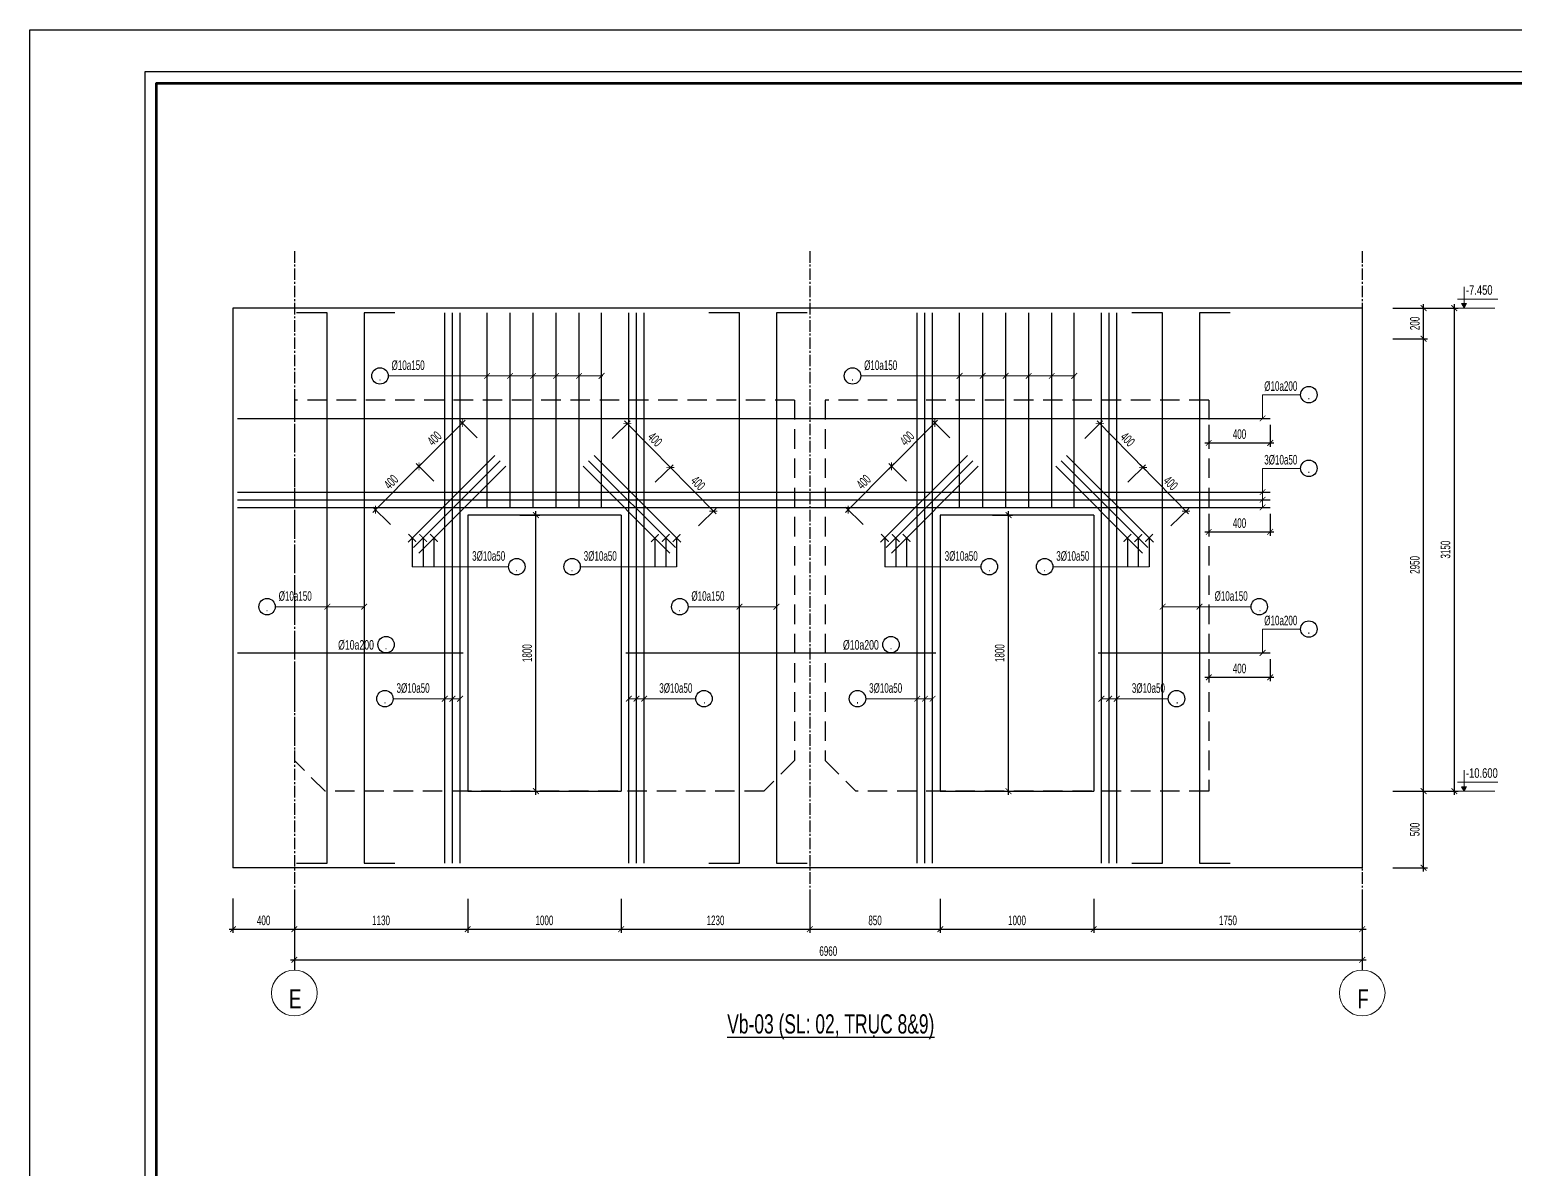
# Model space of a CAD drawing. Header units: millimetres. Extents: x 49116 to 95141, y 45601 to 60451.
# Drawn here: x 74116 to 83792, y 53026 to 60451 of the extents above; entities that cross this region are included whole.
import ezdxf
from ezdxf.enums import TextEntityAlignment as Align

# ---------------------------------------------------------------- set-up
doc = ezdxf.new("R2010")
doc.units = ezdxf.units.MM
doc.header["$MEASUREMENT"] = 0
doc.linetypes.add('CENTER2', pattern=[1.125, 0.75, -0.125, 0.125, -0.125])
doc.linetypes.add('HIDDEN', pattern=[9.525, 6.35, -3.175])
doc.layers.get('DEFPOINTS').update_dxf_attribs({"color": 252})
for name, color, linetype in [('CDC-KHUNGTEN', 7, 'Continuous'), ('CDC.01.AXIS', 160, 'CENTER2'), ('CDC.02.DIM', 1, 'Continuous'), ('CDC.03.BORDER', 3, 'Continuous'), ('CDC.04.HIDDEN', 8, 'HIDDEN'), ('CDC.05.STEEL', 4, 'Continuous'), ('CDC.06.TEXT', 2, 'Continuous'), ('CDC.14.STEELNUM', 3, 'Continuous'), ('CDC.16.BIGTEXT', 6, 'Continuous')]:
    doc.layers.add(name, color=color, linetype=linetype)
doc.layers.add('KCS_CHI', color=1, linetype='Continuous', lineweight=15)
doc.styles.add('arial', font='arial.ttf', dxfattribs={"width": 0.6})
doc.styles.add('arial1', font='arial.ttf', dxfattribs={"width": 0.7})
doc.dimstyles.new('DIM25', dxfattribs={"dimscale": 25, "dimtxt": 2.5, "dimasz": 1.5, "dimexe": 1, "dimexo": 0, "dimgap": 1, "dimtad": 1, "dimdec": 0, "dimzin": 0, "dimdsep": 46, "dimtxsty": 'arial', "dimblk1": 'ARCHTICK', "dimblk2": 'ARCHTICK', "dimsah": 1, "dimcen": 0.09, "dimdle": 1, "dimclrd": 256, "dimclre": 1, "dimclrt": 2, "dimadec": 0, "dimazin": 0, "dimtfac": 1, "dimtdec": 0, "dimtix": 1, "dimtmove": 2, "dimatfit": 0, "dimldrblk": 'DOT', "dimfxl": 50, "dimtolj": 1, "dimtzin": 0, "dimarcsym": 0})

# ---------------------------------------------------------------- blocks, each defined once
blk = doc.blocks.new('_ArchTick')
at = {"color": 0, "linetype": 'ByBlock', "const_width": 0.15}
blk.add_lwpolyline([(-0.5, -0.5), (0.5, 0.5)], dxfattribs=at)
blk = doc.blocks.new('*D150')
at = {"layer": 'CDC.02.DIM', "lineweight": -2, "transparency": 16777216}
blk.add_line((83400.6, 58660.9), (83400.6, 55460.9), dxfattribs=at)
at = {"layer": 'CDC.02.DIM', "color": 1, "lineweight": -2, "transparency": 16777216}
for p, q in [((83000.6, 58635.9), (83425.6, 58635.9)), ((83000.6, 55485.9), (83425.6, 55485.9))]:
    blk.add_line(p, q, dxfattribs=at)
at = {"layer": 'DEFPOINTS', "color": 0, "transparency": 16777216}
for p in [(83000.6, 58635.9), (83000.6, 55485.9), (83400.6, 55485.9)]:
    blk.add_point(p, dxfattribs=at)
at = {"layer": 'CDC.02.DIM', "lineweight": -2, "transparency": 16777216, "xscale": 37.5, "yscale": 37.5, "zscale": 37.5}
for p, rotation in [((83400.6, 58635.9), 90), ((83400.6, 55485.9), 270)]:
    blk.add_blockref('_ArchTick', p, dxfattribs=dict(at, rotation=rotation))
at = {"layer": 'CDC.02.DIM', "color": 2, "transparency": 16777216, "insert": (83343.7, 57060.9), "char_height": 62.5, "attachment_point": 5, "rotation": 90, "style": 'arial'}
blk.add_mtext('\\A1;3150', dxfattribs=at)
blk = doc.blocks.new('_DOT')
at = {"color": 0, "linetype": 'ByBlock'}
blk.add_line((-0.5, 0), (-1, 0), dxfattribs=at)
at = {"color": 0, "linetype": 'ByBlock', "const_width": 0.5}
blk.add_lwpolyline([(-0.25, 0, 1), (0.25, 0, 1)], format="xyb", close=True, dxfattribs=at)
blk = doc.blocks.new('*D151')
at = {"layer": 'CDC.02.DIM', "color": 1, "lineweight": -2, "transparency": 16777216}
for p, q in [((75840.6, 54785.9), (75840.6, 54360.9)), ((82800.6, 54785.9), (82800.6, 54360.9))]:
    blk.add_line(p, q, dxfattribs=at)
at = {"layer": 'CDC.02.DIM', "lineweight": -2, "transparency": 16777216}
blk.add_line((75815.6, 54385.9), (82825.6, 54385.9), dxfattribs=at)
at = {"layer": 'DEFPOINTS', "color": 0, "transparency": 16777216}
for p in [(75840.6, 54785.9), (82800.6, 54785.9), (82800.6, 54385.9)]:
    blk.add_point(p, dxfattribs=at)
at = {"layer": 'CDC.02.DIM', "lineweight": -2, "transparency": 16777216, "xscale": 37.5, "yscale": 37.5, "zscale": 37.5, "rotation": 180}
blk.add_blockref('_ArchTick', (75840.6, 54385.9), dxfattribs=at)
at = {"layer": 'CDC.02.DIM', "lineweight": -2, "transparency": 16777216, "xscale": 37.5, "yscale": 37.5, "zscale": 37.5}
blk.add_blockref('_ArchTick', (82800.6, 54385.9), dxfattribs=at)
at = {"layer": 'CDC.02.DIM', "color": 2, "transparency": 16777216, "insert": (79320.6, 54442.8), "char_height": 62.5, "attachment_point": 5, "style": 'arial'}
blk.add_mtext('\\A1;6960', dxfattribs=at)
blk = doc.blocks.new('*D152')
at = {"layer": 'CDC.02.DIM', "color": 1, "lineweight": -2, "transparency": 16777216}
for p, q in [((80390.5, 57285.9), (80520.2, 57285.9)), ((80390.5, 55485.9), (80520.2, 55485.9))]:
    blk.add_line(p, q, dxfattribs=at)
at = {"layer": 'CDC.02.DIM', "lineweight": -2, "transparency": 16777216}
blk.add_line((80495.2, 55460.9), (80495.2, 57310.9), dxfattribs=at)
at = {"layer": 'DEFPOINTS', "color": 0, "transparency": 16777216}
for p in [(80390.5, 57285.9), (80495.2, 57285.9), (80390.5, 55485.9)]:
    blk.add_point(p, dxfattribs=at)
at = {"layer": 'CDC.02.DIM', "lineweight": -2, "transparency": 16777216, "xscale": 37.5, "yscale": 37.5, "zscale": 37.5}
for p, rotation in [((80495.2, 57285.9), 90), ((80495.2, 55485.9), 270)]:
    blk.add_blockref('_ArchTick', p, dxfattribs=dict(at, rotation=rotation))
at = {"layer": 'CDC.02.DIM', "color": 2, "transparency": 16777216, "insert": (80438.2, 56385.9), "char_height": 62.5, "attachment_point": 5, "rotation": 90, "style": 'arial'}
blk.add_mtext('\\A1;1800', dxfattribs=at)
blk = doc.blocks.new('*D153')
at = {"layer": 'CDC.02.DIM', "lineweight": -2, "transparency": 16777216}
blk.add_line((79432.2, 57303.3), (79750.4, 57621.5), dxfattribs=at)
at = {"layer": 'CDC.02.DIM', "color": 1, "lineweight": -2, "transparency": 16777216}
for p, q in [((79829.8, 57506.8), (79715, 57621.5)), ((79546.9, 57223.9), (79432.2, 57338.7))]:
    blk.add_line(p, q, dxfattribs=at)
at = {"layer": 'DEFPOINTS', "color": 0, "transparency": 16777216}
for p in [(79732.7, 57603.9), (79829.8, 57506.8), (79546.9, 57223.9)]:
    blk.add_point(p, dxfattribs=at)
at = {"layer": 'CDC.02.DIM', "lineweight": -2, "transparency": 16777216, "xscale": 37.5, "yscale": 37.5, "zscale": 37.5}
for p, rotation in [((79732.7, 57603.9), 45), ((79449.8, 57321), 225)]:
    blk.add_blockref('_ArchTick', p, dxfattribs=dict(at, rotation=rotation))
at = {"layer": 'CDC.02.DIM', "color": 2, "transparency": 16777216, "insert": (79551, 57502.7), "char_height": 62.5, "attachment_point": 5, "rotation": 45, "style": 'arial'}
blk.add_mtext('\\A1;400', dxfattribs=at)
blk = doc.blocks.new('*D154')
at = {"layer": 'CDC.02.DIM', "lineweight": -2, "transparency": 16777216}
blk.add_line((79715, 57586.2), (80033.2, 57904.4), dxfattribs=at)
at = {"layer": 'CDC.02.DIM', "color": 1, "lineweight": -2, "transparency": 16777216}
for p, q in [((80112.6, 57789.6), (79997.8, 57904.4)), ((79829.8, 57506.8), (79715, 57621.5))]:
    blk.add_line(p, q, dxfattribs=at)
at = {"layer": 'DEFPOINTS', "color": 0, "transparency": 16777216}
for p in [(80015.5, 57886.7), (80112.6, 57789.6), (79829.8, 57506.8)]:
    blk.add_point(p, dxfattribs=at)
at = {"layer": 'CDC.02.DIM', "lineweight": -2, "transparency": 16777216, "xscale": 37.5, "yscale": 37.5, "zscale": 37.5}
for p, rotation in [((80015.5, 57886.7), 44.99999999963138), ((79732.7, 57603.9), 224.9999999996314)]:
    blk.add_blockref('_ArchTick', p, dxfattribs=dict(at, rotation=rotation))
at = {"layer": 'CDC.02.DIM', "color": 2, "transparency": 16777216, "insert": (79833.9, 57785.5), "char_height": 62.5, "attachment_point": 5, "rotation": 45, "style": 'arial'}
blk.add_mtext('\\A1;400', dxfattribs=at)
blk = doc.blocks.new('*D155')
at = {"layer": 'CDC.02.DIM', "color": 1, "lineweight": -2, "transparency": 16777216}
for p, q in [((81273.3, 57500.7), (81389, 57614.6)), ((81553.8, 57215.5), (81669.5, 57329.4))]:
    blk.add_line(p, q, dxfattribs=at)
at = {"layer": 'CDC.02.DIM', "lineweight": -2, "transparency": 16777216}
blk.add_line((81669.2, 57294), (81353.7, 57614.9), dxfattribs=at)
at = {"layer": 'DEFPOINTS', "color": 0, "transparency": 16777216}
for p in [(81371.2, 57597), (81273.3, 57500.7), (81553.8, 57215.5)]:
    blk.add_point(p, dxfattribs=at)
at = {"layer": 'CDC.02.DIM', "lineweight": -2, "transparency": 16777216, "xscale": 37.5, "yscale": 37.5, "zscale": 37.5}
for p, rotation in [((81371.2, 57597), 134.5222557259271), ((81651.7, 57311.8), 314.5222557259271)]:
    blk.add_blockref('_ArchTick', p, dxfattribs=dict(at, rotation=rotation))
at = {"layer": 'CDC.02.DIM', "color": 2, "transparency": 16777216, "insert": (81552, 57494.3), "char_height": 62.5, "attachment_point": 5, "rotation": 314.52226, "style": 'arial'}
blk.add_mtext('\\A1;400', dxfattribs=at)
blk = doc.blocks.new('*D156')
at = {"layer": 'CDC.02.DIM', "color": 1, "lineweight": -2, "transparency": 16777216}
for p, q in [((80992.8, 57785.9), (81108.6, 57899.7)), ((81273.3, 57500.7), (81389, 57614.6))]:
    blk.add_line(p, q, dxfattribs=at)
at = {"layer": 'CDC.02.DIM', "lineweight": -2, "transparency": 16777216}
blk.add_line((81388.7, 57579.2), (81073.2, 57900), dxfattribs=at)
at = {"layer": 'DEFPOINTS', "color": 0, "transparency": 16777216}
for p in [(81090.7, 57882.2), (80992.8, 57785.9), (81273.3, 57500.7)]:
    blk.add_point(p, dxfattribs=at)
at = {"layer": 'CDC.02.DIM', "lineweight": -2, "transparency": 16777216, "xscale": 37.5, "yscale": 37.5, "zscale": 37.5}
for p, rotation in [((81090.7, 57882.2), 134.5222557260425), ((81371.2, 57597), 314.5222557260424)]:
    blk.add_blockref('_ArchTick', p, dxfattribs=dict(at, rotation=rotation))
at = {"layer": 'CDC.02.DIM', "color": 2, "transparency": 16777216, "insert": (81271.6, 57779.5), "char_height": 62.5, "attachment_point": 5, "rotation": 314.52226, "style": 'arial'}
blk.add_mtext('\\A1;400', dxfattribs=at)
blk = doc.blocks.new('*D157')
at = {"layer": 'CDC.02.DIM', "color": 1, "lineweight": -2, "transparency": 16777216}
for p, q in [((75440.6, 54785.9), (75440.6, 54560.9)), ((75840.6, 54785.9), (75840.6, 54560.9))]:
    blk.add_line(p, q, dxfattribs=at)
at = {"layer": 'CDC.02.DIM', "lineweight": -2, "transparency": 16777216}
blk.add_line((75415.6, 54585.9), (75865.6, 54585.9), dxfattribs=at)
at = {"layer": 'DEFPOINTS', "color": 0, "transparency": 16777216}
for p in [(75440.6, 54785.9), (75840.6, 54785.9), (75840.6, 54585.9)]:
    blk.add_point(p, dxfattribs=at)
at = {"layer": 'CDC.02.DIM', "lineweight": -2, "transparency": 16777216, "xscale": 37.5, "yscale": 37.5, "zscale": 37.5, "rotation": 180}
blk.add_blockref('_ArchTick', (75440.6, 54585.9), dxfattribs=at)
at = {"layer": 'CDC.02.DIM', "lineweight": -2, "transparency": 16777216, "xscale": 37.5, "yscale": 37.5, "zscale": 37.5}
blk.add_blockref('_ArchTick', (75840.6, 54585.9), dxfattribs=at)
at = {"layer": 'CDC.02.DIM', "color": 2, "transparency": 16777216, "insert": (75640.6, 54642.8), "char_height": 62.5, "attachment_point": 5, "style": 'arial'}
blk.add_mtext('\\A1;400', dxfattribs=at)
blk = doc.blocks.new('*D158')
at = {"layer": 'CDC.02.DIM', "color": 1, "lineweight": -2, "transparency": 16777216}
for p, q in [((75840.6, 54783.4), (75840.6, 54560.9)), ((76970.6, 54783.4), (76970.6, 54560.9))]:
    blk.add_line(p, q, dxfattribs=at)
at = {"layer": 'CDC.02.DIM', "lineweight": -2, "transparency": 16777216}
blk.add_line((75815.6, 54585.9), (76995.6, 54585.9), dxfattribs=at)
at = {"layer": 'DEFPOINTS', "color": 0, "transparency": 16777216}
for p in [(75840.6, 54783.4), (76970.6, 54783.4), (76970.6, 54585.9)]:
    blk.add_point(p, dxfattribs=at)
at = {"layer": 'CDC.02.DIM', "lineweight": -2, "transparency": 16777216, "xscale": 37.5, "yscale": 37.5, "zscale": 37.5, "rotation": 180}
blk.add_blockref('_ArchTick', (75840.6, 54585.9), dxfattribs=at)
at = {"layer": 'CDC.02.DIM', "lineweight": -2, "transparency": 16777216, "xscale": 37.5, "yscale": 37.5, "zscale": 37.5}
blk.add_blockref('_ArchTick', (76970.6, 54585.9), dxfattribs=at)
at = {"layer": 'CDC.02.DIM', "color": 2, "transparency": 16777216, "insert": (76405.6, 54642.9), "char_height": 62.5, "attachment_point": 5, "style": 'arial'}
blk.add_mtext('\\A1;1130', dxfattribs=at)
blk = doc.blocks.new('*D159')
at = {"layer": 'CDC.02.DIM', "color": 1, "lineweight": -2, "transparency": 16777216}
for p, q in [((76970.6, 54783.4), (76970.6, 54560.9)), ((77970.6, 54783.4), (77970.6, 54560.9))]:
    blk.add_line(p, q, dxfattribs=at)
at = {"layer": 'CDC.02.DIM', "lineweight": -2, "transparency": 16777216}
blk.add_line((76945.6, 54585.9), (77995.6, 54585.9), dxfattribs=at)
at = {"layer": 'DEFPOINTS', "color": 0, "transparency": 16777216}
for p in [(76970.6, 54783.4), (77970.6, 54783.4), (77970.6, 54585.9)]:
    blk.add_point(p, dxfattribs=at)
at = {"layer": 'CDC.02.DIM', "lineweight": -2, "transparency": 16777216, "xscale": 37.5, "yscale": 37.5, "zscale": 37.5, "rotation": 180}
blk.add_blockref('_ArchTick', (76970.6, 54585.9), dxfattribs=at)
at = {"layer": 'CDC.02.DIM', "lineweight": -2, "transparency": 16777216, "xscale": 37.5, "yscale": 37.5, "zscale": 37.5}
blk.add_blockref('_ArchTick', (77970.6, 54585.9), dxfattribs=at)
at = {"layer": 'CDC.02.DIM', "color": 2, "transparency": 16777216, "insert": (77470.6, 54642.8), "char_height": 62.5, "attachment_point": 5, "style": 'arial'}
blk.add_mtext('\\A1;1000', dxfattribs=at)
blk = doc.blocks.new('*D160')
at = {"layer": 'CDC.02.DIM', "color": 1, "lineweight": -2, "transparency": 16777216}
for p, q in [((79200.6, 54783.4), (79200.6, 54560.9)), ((80050.6, 54783.4), (80050.6, 54560.9))]:
    blk.add_line(p, q, dxfattribs=at)
at = {"layer": 'CDC.02.DIM', "lineweight": -2, "transparency": 16777216}
blk.add_line((79175.6, 54585.9), (80075.6, 54585.9), dxfattribs=at)
at = {"layer": 'DEFPOINTS', "color": 0, "transparency": 16777216}
for p in [(79200.6, 54783.4), (80050.6, 54783.4), (80050.6, 54585.9)]:
    blk.add_point(p, dxfattribs=at)
at = {"layer": 'CDC.02.DIM', "lineweight": -2, "transparency": 16777216, "xscale": 37.5, "yscale": 37.5, "zscale": 37.5, "rotation": 180}
blk.add_blockref('_ArchTick', (79200.6, 54585.9), dxfattribs=at)
at = {"layer": 'CDC.02.DIM', "lineweight": -2, "transparency": 16777216, "xscale": 37.5, "yscale": 37.5, "zscale": 37.5}
blk.add_blockref('_ArchTick', (80050.6, 54585.9), dxfattribs=at)
at = {"layer": 'CDC.02.DIM', "color": 2, "transparency": 16777216, "insert": (79625.6, 54642.8), "char_height": 62.5, "attachment_point": 5, "style": 'arial'}
blk.add_mtext('\\A1;850', dxfattribs=at)
blk = doc.blocks.new('*D161')
at = {"layer": 'CDC.02.DIM', "color": 1, "lineweight": -2, "transparency": 16777216}
for p, q in [((83000.6, 55485.9), (83225.6, 55485.9)), ((83000.6, 54985.9), (83225.6, 54985.9))]:
    blk.add_line(p, q, dxfattribs=at)
at = {"layer": 'CDC.02.DIM', "lineweight": -2, "transparency": 16777216}
blk.add_line((83200.6, 54960.9), (83200.6, 55510.9), dxfattribs=at)
at = {"layer": 'DEFPOINTS', "color": 0, "transparency": 16777216}
for p in [(83000.6, 55485.9), (83200.6, 55485.9), (83000.6, 54985.9)]:
    blk.add_point(p, dxfattribs=at)
at = {"layer": 'CDC.02.DIM', "lineweight": -2, "transparency": 16777216, "xscale": 37.5, "yscale": 37.5, "zscale": 37.5}
for p, rotation in [((83200.6, 55485.9), 90), ((83200.6, 54985.9), 270)]:
    blk.add_blockref('_ArchTick', p, dxfattribs=dict(at, rotation=rotation))
at = {"layer": 'CDC.02.DIM', "color": 2, "transparency": 16777216, "insert": (83143.7, 55235.9), "char_height": 62.5, "attachment_point": 5, "rotation": 90, "style": 'arial'}
blk.add_mtext('\\A1;500', dxfattribs=at)
blk = doc.blocks.new('*D162')
at = {"layer": 'CDC.02.DIM', "lineweight": -2, "transparency": 16777216}
blk.add_line((83200.6, 55460.9), (83200.6, 58460.9), dxfattribs=at)
at = {"layer": 'CDC.02.DIM', "color": 1, "lineweight": -2, "transparency": 16777216}
for p, q in [((83000.6, 58435.9), (83225.6, 58435.9)), ((83000.6, 55485.9), (83225.6, 55485.9))]:
    blk.add_line(p, q, dxfattribs=at)
at = {"layer": 'DEFPOINTS', "color": 0, "transparency": 16777216}
for p in [(83000.6, 58435.9), (83200.6, 58435.9), (83000.6, 55485.9)]:
    blk.add_point(p, dxfattribs=at)
at = {"layer": 'CDC.02.DIM', "lineweight": -2, "transparency": 16777216, "xscale": 37.5, "yscale": 37.5, "zscale": 37.5}
for p, rotation in [((83200.6, 58435.9), 90), ((83200.6, 55485.9), 270)]:
    blk.add_blockref('_ArchTick', p, dxfattribs=dict(at, rotation=rotation))
at = {"layer": 'CDC.02.DIM', "color": 2, "transparency": 16777216, "insert": (83143.7, 56960.9), "char_height": 62.5, "attachment_point": 5, "rotation": 90, "style": 'arial'}
blk.add_mtext('\\A1;2950', dxfattribs=at)
blk = doc.blocks.new('*D163')
at = {"layer": 'CDC.02.DIM', "lineweight": -2, "transparency": 16777216}
blk.add_line((83200.6, 58410.9), (83200.6, 58660.9), dxfattribs=at)
at = {"layer": 'CDC.02.DIM', "color": 1, "lineweight": -2, "transparency": 16777216}
for p, q in [((83000.6, 58635.9), (83225.6, 58635.9)), ((83000.6, 58435.9), (83225.6, 58435.9))]:
    blk.add_line(p, q, dxfattribs=at)
at = {"layer": 'DEFPOINTS', "color": 0, "transparency": 16777216}
for p in [(83000.6, 58635.9), (83200.6, 58635.9), (83000.6, 58435.9)]:
    blk.add_point(p, dxfattribs=at)
at = {"layer": 'CDC.02.DIM', "lineweight": -2, "transparency": 16777216, "xscale": 37.5, "yscale": 37.5, "zscale": 37.5}
for p, rotation in [((83200.6, 58635.9), 90), ((83200.6, 58435.9), 270)]:
    blk.add_blockref('_ArchTick', p, dxfattribs=dict(at, rotation=rotation))
at = {"layer": 'CDC.02.DIM', "color": 2, "transparency": 16777216, "insert": (83143.7, 58535.9), "char_height": 62.5, "attachment_point": 5, "rotation": 90, "style": 'arial'}
blk.add_mtext('\\A1;200', dxfattribs=at)
blk = doc.blocks.new('*D164')
at = {"layer": 'CDC.02.DIM', "color": 1, "lineweight": -2, "transparency": 16777216}
for p, q in [((77310.5, 57285.9), (77440.2, 57285.9)), ((77310.5, 55485.9), (77440.2, 55485.9))]:
    blk.add_line(p, q, dxfattribs=at)
at = {"layer": 'CDC.02.DIM', "lineweight": -2, "transparency": 16777216}
blk.add_line((77415.2, 55460.9), (77415.2, 57310.9), dxfattribs=at)
at = {"layer": 'DEFPOINTS', "color": 0, "transparency": 16777216}
for p in [(77310.5, 57285.9), (77415.2, 57285.9), (77310.5, 55485.9)]:
    blk.add_point(p, dxfattribs=at)
at = {"layer": 'CDC.02.DIM', "lineweight": -2, "transparency": 16777216, "xscale": 37.5, "yscale": 37.5, "zscale": 37.5}
for p, rotation in [((77415.2, 57285.9), 90), ((77415.2, 55485.9), 270)]:
    blk.add_blockref('_ArchTick', p, dxfattribs=dict(at, rotation=rotation))
at = {"layer": 'CDC.02.DIM', "color": 2, "transparency": 16777216, "insert": (77358.2, 56385.9), "char_height": 62.5, "attachment_point": 5, "rotation": 90, "style": 'arial'}
blk.add_mtext('\\A1;1800', dxfattribs=at)
blk = doc.blocks.new('*D165')
at = {"layer": 'CDC.02.DIM', "lineweight": -2, "transparency": 16777216}
blk.add_line((76352.2, 57303.3), (76670.4, 57621.5), dxfattribs=at)
at = {"layer": 'CDC.02.DIM', "color": 1, "lineweight": -2, "transparency": 16777216}
for p, q in [((76749.8, 57506.8), (76635, 57621.5)), ((76466.9, 57223.9), (76352.2, 57338.7))]:
    blk.add_line(p, q, dxfattribs=at)
at = {"layer": 'DEFPOINTS', "color": 0, "transparency": 16777216}
for p in [(76652.7, 57603.9), (76749.8, 57506.8), (76466.9, 57223.9)]:
    blk.add_point(p, dxfattribs=at)
at = {"layer": 'CDC.02.DIM', "lineweight": -2, "transparency": 16777216, "xscale": 37.5, "yscale": 37.5, "zscale": 37.5}
for p, rotation in [((76652.7, 57603.9), 45), ((76369.8, 57321), 225)]:
    blk.add_blockref('_ArchTick', p, dxfattribs=dict(at, rotation=rotation))
at = {"layer": 'CDC.02.DIM', "color": 2, "transparency": 16777216, "insert": (76471, 57502.7), "char_height": 62.5, "attachment_point": 5, "rotation": 45, "style": 'arial'}
blk.add_mtext('\\A1;400', dxfattribs=at)
blk = doc.blocks.new('*D166')
at = {"layer": 'CDC.02.DIM', "lineweight": -2, "transparency": 16777216}
blk.add_line((76635, 57586.2), (76953.2, 57904.4), dxfattribs=at)
at = {"layer": 'CDC.02.DIM', "color": 1, "lineweight": -2, "transparency": 16777216}
for p, q in [((77032.6, 57789.6), (76917.8, 57904.4)), ((76749.8, 57506.8), (76635, 57621.5))]:
    blk.add_line(p, q, dxfattribs=at)
at = {"layer": 'DEFPOINTS', "color": 0, "transparency": 16777216}
for p in [(76935.5, 57886.7), (77032.6, 57789.6), (76749.8, 57506.8)]:
    blk.add_point(p, dxfattribs=at)
at = {"layer": 'CDC.02.DIM', "lineweight": -2, "transparency": 16777216, "xscale": 37.5, "yscale": 37.5, "zscale": 37.5}
for p, rotation in [((76935.5, 57886.7), 44.99999999963138), ((76652.7, 57603.9), 224.9999999996314)]:
    blk.add_blockref('_ArchTick', p, dxfattribs=dict(at, rotation=rotation))
at = {"layer": 'CDC.02.DIM', "color": 2, "transparency": 16777216, "insert": (76753.9, 57785.5), "char_height": 62.5, "attachment_point": 5, "rotation": 45, "style": 'arial'}
blk.add_mtext('\\A1;400', dxfattribs=at)
blk = doc.blocks.new('*D167')
at = {"layer": 'CDC.02.DIM', "color": 1, "lineweight": -2, "transparency": 16777216}
for p, q in [((78193.3, 57500.7), (78309, 57614.6)), ((78473.8, 57215.5), (78589.5, 57329.4))]:
    blk.add_line(p, q, dxfattribs=at)
at = {"layer": 'CDC.02.DIM', "lineweight": -2, "transparency": 16777216}
blk.add_line((78589.2, 57294), (78273.7, 57614.9), dxfattribs=at)
at = {"layer": 'DEFPOINTS', "color": 0, "transparency": 16777216}
for p in [(78291.2, 57597), (78193.3, 57500.7), (78473.8, 57215.5)]:
    blk.add_point(p, dxfattribs=at)
at = {"layer": 'CDC.02.DIM', "lineweight": -2, "transparency": 16777216, "xscale": 37.5, "yscale": 37.5, "zscale": 37.5}
for p, rotation in [((78291.2, 57597), 134.5222557259271), ((78571.7, 57311.8), 314.5222557259271)]:
    blk.add_blockref('_ArchTick', p, dxfattribs=dict(at, rotation=rotation))
at = {"layer": 'CDC.02.DIM', "color": 2, "transparency": 16777216, "insert": (78472, 57494.3), "char_height": 62.5, "attachment_point": 5, "rotation": 314.52226, "style": 'arial'}
blk.add_mtext('\\A1;400', dxfattribs=at)
blk = doc.blocks.new('*D168')
at = {"layer": 'CDC.02.DIM', "color": 1, "lineweight": -2, "transparency": 16777216}
for p, q in [((77912.8, 57785.9), (78028.6, 57899.7)), ((78193.3, 57500.7), (78309, 57614.6))]:
    blk.add_line(p, q, dxfattribs=at)
at = {"layer": 'CDC.02.DIM', "lineweight": -2, "transparency": 16777216}
blk.add_line((78308.7, 57579.2), (77993.2, 57900), dxfattribs=at)
at = {"layer": 'DEFPOINTS', "color": 0, "transparency": 16777216}
for p in [(78010.7, 57882.2), (77912.8, 57785.9), (78193.3, 57500.7)]:
    blk.add_point(p, dxfattribs=at)
at = {"layer": 'CDC.02.DIM', "lineweight": -2, "transparency": 16777216, "xscale": 37.5, "yscale": 37.5, "zscale": 37.5}
for p, rotation in [((78010.7, 57882.2), 134.5222557260425), ((78291.2, 57597), 314.5222557260424)]:
    blk.add_blockref('_ArchTick', p, dxfattribs=dict(at, rotation=rotation))
at = {"layer": 'CDC.02.DIM', "color": 2, "transparency": 16777216, "insert": (78191.6, 57779.5), "char_height": 62.5, "attachment_point": 5, "rotation": 314.52226, "style": 'arial'}
blk.add_mtext('\\A1;400', dxfattribs=at)
blk = doc.blocks.new('*D169')
at = {"layer": 'CDC.02.DIM', "color": 1, "lineweight": -2, "transparency": 16777216}
for p, q in [((77970.6, 54783.4), (77970.6, 54560.9)), ((79200.6, 54783.4), (79200.6, 54560.9))]:
    blk.add_line(p, q, dxfattribs=at)
at = {"layer": 'CDC.02.DIM', "lineweight": -2, "transparency": 16777216}
blk.add_line((77945.6, 54585.9), (79225.6, 54585.9), dxfattribs=at)
at = {"layer": 'DEFPOINTS', "color": 0, "transparency": 16777216}
for p in [(77970.6, 54783.4), (79200.6, 54783.4), (79200.6, 54585.9)]:
    blk.add_point(p, dxfattribs=at)
at = {"layer": 'CDC.02.DIM', "lineweight": -2, "transparency": 16777216, "xscale": 37.5, "yscale": 37.5, "zscale": 37.5, "rotation": 180}
blk.add_blockref('_ArchTick', (77970.6, 54585.9), dxfattribs=at)
at = {"layer": 'CDC.02.DIM', "lineweight": -2, "transparency": 16777216, "xscale": 37.5, "yscale": 37.5, "zscale": 37.5}
blk.add_blockref('_ArchTick', (79200.6, 54585.9), dxfattribs=at)
at = {"layer": 'CDC.02.DIM', "color": 2, "transparency": 16777216, "insert": (78585.6, 54642.9), "char_height": 62.5, "attachment_point": 5, "style": 'arial'}
blk.add_mtext('\\A1;1230', dxfattribs=at)
blk = doc.blocks.new('*D170')
at = {"layer": 'CDC.02.DIM', "color": 1, "lineweight": -2, "transparency": 16777216}
for p, q in [((80050.6, 54783.4), (80050.6, 54560.9)), ((81050.6, 54783.4), (81050.6, 54560.9))]:
    blk.add_line(p, q, dxfattribs=at)
at = {"layer": 'CDC.02.DIM', "lineweight": -2, "transparency": 16777216}
blk.add_line((80025.6, 54585.9), (81075.6, 54585.9), dxfattribs=at)
at = {"layer": 'DEFPOINTS', "color": 0, "transparency": 16777216}
for p in [(80050.6, 54783.4), (81050.6, 54783.4), (81050.6, 54585.9)]:
    blk.add_point(p, dxfattribs=at)
at = {"layer": 'CDC.02.DIM', "lineweight": -2, "transparency": 16777216, "xscale": 37.5, "yscale": 37.5, "zscale": 37.5, "rotation": 180}
blk.add_blockref('_ArchTick', (80050.6, 54585.9), dxfattribs=at)
at = {"layer": 'CDC.02.DIM', "lineweight": -2, "transparency": 16777216, "xscale": 37.5, "yscale": 37.5, "zscale": 37.5}
blk.add_blockref('_ArchTick', (81050.6, 54585.9), dxfattribs=at)
at = {"layer": 'CDC.02.DIM', "color": 2, "transparency": 16777216, "insert": (80550.6, 54642.8), "char_height": 62.5, "attachment_point": 5, "style": 'arial'}
blk.add_mtext('\\A1;1000', dxfattribs=at)
blk = doc.blocks.new('*D171')
at = {"layer": 'CDC.02.DIM', "color": 1, "lineweight": -2, "transparency": 16777216}
for p, q in [((81050.6, 54783.4), (81050.6, 54560.9)), ((82800.6, 54783.4), (82800.6, 54560.9))]:
    blk.add_line(p, q, dxfattribs=at)
at = {"layer": 'CDC.02.DIM', "lineweight": -2, "transparency": 16777216}
blk.add_line((81025.6, 54585.9), (82825.6, 54585.9), dxfattribs=at)
at = {"layer": 'DEFPOINTS', "color": 0, "transparency": 16777216}
for p in [(81050.6, 54783.4), (82800.6, 54783.4), (82800.6, 54585.9)]:
    blk.add_point(p, dxfattribs=at)
at = {"layer": 'CDC.02.DIM', "lineweight": -2, "transparency": 16777216, "xscale": 37.5, "yscale": 37.5, "zscale": 37.5, "rotation": 180}
blk.add_blockref('_ArchTick', (81050.6, 54585.9), dxfattribs=at)
at = {"layer": 'CDC.02.DIM', "lineweight": -2, "transparency": 16777216, "xscale": 37.5, "yscale": 37.5, "zscale": 37.5}
blk.add_blockref('_ArchTick', (82800.6, 54585.9), dxfattribs=at)
at = {"layer": 'CDC.02.DIM', "color": 2, "transparency": 16777216, "insert": (81925.6, 54642.8), "char_height": 62.5, "attachment_point": 5, "style": 'arial'}
blk.add_mtext('\\A1;1750', dxfattribs=at)
blk = doc.blocks.new('*D172')
at = {"layer": 'CDC.02.DIM', "color": 1, "lineweight": -2, "transparency": 16777216}
for p, q in [((81800.6, 57873.9), (81800.6, 57731.7)), ((82200.6, 57873.9), (82200.6, 57731.7))]:
    blk.add_line(p, q, dxfattribs=at)
at = {"layer": 'CDC.02.DIM', "lineweight": -2, "transparency": 16777216}
blk.add_line((81775.6, 57756.7), (82225.6, 57756.7), dxfattribs=at)
at = {"layer": 'DEFPOINTS', "color": 0, "transparency": 16777216}
for p in [(81800.6, 57873.9), (82200.6, 57873.9), (82200.6, 57756.7)]:
    blk.add_point(p, dxfattribs=at)
at = {"layer": 'CDC.02.DIM', "lineweight": -2, "transparency": 16777216, "xscale": 37.5, "yscale": 37.5, "zscale": 37.5, "rotation": 180}
blk.add_blockref('_ArchTick', (81800.6, 57756.7), dxfattribs=at)
at = {"layer": 'CDC.02.DIM', "lineweight": -2, "transparency": 16777216, "xscale": 37.5, "yscale": 37.5, "zscale": 37.5}
blk.add_blockref('_ArchTick', (82200.6, 57756.7), dxfattribs=at)
at = {"layer": 'CDC.02.DIM', "color": 2, "transparency": 16777216, "insert": (82000.6, 57813.6), "char_height": 62.5, "attachment_point": 5, "style": 'arial'}
blk.add_mtext('\\A1;400', dxfattribs=at)
blk = doc.blocks.new('*D173')
at = {"layer": 'CDC.02.DIM', "color": 1, "lineweight": -2, "transparency": 16777216}
for p, q in [((81800.6, 57293.7), (81800.6, 57151.5)), ((82200.6, 57293.7), (82200.6, 57151.5))]:
    blk.add_line(p, q, dxfattribs=at)
at = {"layer": 'CDC.02.DIM', "lineweight": -2, "transparency": 16777216}
blk.add_line((81775.6, 57176.5), (82225.6, 57176.5), dxfattribs=at)
at = {"layer": 'DEFPOINTS', "color": 0, "transparency": 16777216}
for p in [(81800.6, 57293.7), (82200.6, 57293.7), (82200.6, 57176.5)]:
    blk.add_point(p, dxfattribs=at)
at = {"layer": 'CDC.02.DIM', "lineweight": -2, "transparency": 16777216, "xscale": 37.5, "yscale": 37.5, "zscale": 37.5, "rotation": 180}
blk.add_blockref('_ArchTick', (81800.6, 57176.5), dxfattribs=at)
at = {"layer": 'CDC.02.DIM', "lineweight": -2, "transparency": 16777216, "xscale": 37.5, "yscale": 37.5, "zscale": 37.5}
blk.add_blockref('_ArchTick', (82200.6, 57176.5), dxfattribs=at)
at = {"layer": 'CDC.02.DIM', "color": 2, "transparency": 16777216, "insert": (82000.6, 57233.5), "char_height": 62.5, "attachment_point": 5, "style": 'arial'}
blk.add_mtext('\\A1;400', dxfattribs=at)
blk = doc.blocks.new('*D174')
at = {"layer": 'CDC.02.DIM', "color": 1, "lineweight": -2, "transparency": 16777216}
for p, q in [((81800.6, 56345.5), (81800.6, 56203.3)), ((82200.6, 56345.5), (82200.6, 56203.3))]:
    blk.add_line(p, q, dxfattribs=at)
at = {"layer": 'CDC.02.DIM', "lineweight": -2, "transparency": 16777216}
blk.add_line((81775.6, 56228.3), (82225.6, 56228.3), dxfattribs=at)
at = {"layer": 'DEFPOINTS', "color": 0, "transparency": 16777216}
for p in [(81800.6, 56345.5), (82200.6, 56345.5), (82200.6, 56228.3)]:
    blk.add_point(p, dxfattribs=at)
at = {"layer": 'CDC.02.DIM', "lineweight": -2, "transparency": 16777216, "xscale": 37.5, "yscale": 37.5, "zscale": 37.5, "rotation": 180}
blk.add_blockref('_ArchTick', (81800.6, 56228.3), dxfattribs=at)
at = {"layer": 'CDC.02.DIM', "lineweight": -2, "transparency": 16777216, "xscale": 37.5, "yscale": 37.5, "zscale": 37.5}
blk.add_blockref('_ArchTick', (82200.6, 56228.3), dxfattribs=at)
at = {"layer": 'CDC.02.DIM', "color": 2, "transparency": 16777216, "insert": (82000.6, 56285.2), "char_height": 62.5, "attachment_point": 5, "style": 'arial'}
blk.add_mtext('\\A1;400', dxfattribs=at)
blk = doc.blocks.new('KHUNG A1')
at = {"layer": 'CDC-KHUNGTEN', "color": 8}
blk.add_lwpolyline([(10368.18, 709.17), (10447.22, 709.17), (10447.22, 1281.17), (9647.22, 1281.17), (9647.22, 709.17), (10368.18, 709.17)], dxfattribs=at)
at = {"layer": 'CDC-KHUNGTEN', "color": 255, "lineweight": 60}
blk.add_lwpolyline([(10366.22, 712.17), (10366.22, 1278.17), (9650.22, 1278.17), (9650.22, 712.17), (10366.22, 712.17)], close=True, dxfattribs=at)
at = {"layer": 'DEFPOINTS', "color": 1, "ltscale": 0.2}
blk.add_lwpolyline([(9617.22, 698.17), (9617.22, 1292.17), (10458.22, 1292.17), (10458.22, 698.17), (9617.22, 698.17)], close=True, dxfattribs=at)

msp = doc.modelspace()

# ---------------------------------------------------------------- hatches: boundary and pattern name
at = {"layer": 'KCS_CHI'}
for points in [[(83464.12, 58664.91), (83447.62, 58664.91), (83464.12, 58635.91)], [(83464.12, 58664.91), (83480.62, 58664.91), (83464.12, 58635.91)], [(83464.12, 55514.91), (83447.62, 55514.91), (83464.12, 55485.91)], [(83464.12, 55514.91), (83480.62, 55514.91), (83464.12, 55485.91)]]:
    msp.add_hatch(color=256, dxfattribs=at).paths.add_polyline_path(points)

# ---------------------------------------------------------------- linework, layer by layer
at = {"layer": 'CDC.01.AXIS', "ltscale": 100}
for p, q in [((75840.64, 59006.97), (75840.64, 54318.91)), ((79200.64, 59006.97), (79200.64, 54672.17)), ((82800.64, 59006.97), (82800.64, 54318.91))]:
    msp.add_line(p, q, dxfattribs=at)
at = {"layer": 'CDC.02.DIM'}
for p, q in [((76609.36, 57136.76), (76609.36, 56949.66)), ((76680.07, 57136.76), (76680.07, 56949.66)), ((76750.78, 57136.76), (76750.78, 56949.66)), ((78190.49, 57136.76), (78190.49, 56949.66)), ((78261.2, 57136.76), (78261.2, 56949.66)), ((78331.91, 57136.76), (78331.91, 56949.66)), ((79689.36, 57136.76), (79689.36, 56949.66)), ((79760.07, 57136.76), (79760.07, 56949.66)), ((79830.78, 57136.76), (79830.78, 56949.66)), ((81270.49, 57136.76), (81270.49, 56949.66)), ((81341.2, 57136.76), (81341.2, 56949.66)), ((81411.91, 57136.76), (81411.91, 56949.66))]:
    msp.add_line(p, q, dxfattribs=at)
at = {"layer": 'CDC.03.BORDER', "ltscale": 5}
for p, q in [((75440.64, 58635.91), (75440.64, 54985.91)), ((82800.64, 58635.91), (82800.64, 54985.91)), ((76970.64, 57285.91), (76970.64, 55485.91)), ((77970.64, 57285.91), (77970.64, 55485.91)), ((80050.64, 57285.91), (80050.64, 55485.91)), ((81050.64, 57285.91), (81050.64, 55485.91))]:
    msp.add_line(p, q, dxfattribs=at)
at = {"layer": 'CDC.03.BORDER'}
for p, q in [((82800.64, 58635.91), (75440.64, 58635.91)), ((77970.64, 57285.91), (76970.64, 57285.91)), ((81050.64, 57285.91), (80050.64, 57285.91)), ((76970.64, 55485.91), (77970.64, 55485.91)), ((80050.64, 55485.91), (81050.64, 55485.91)), ((82800.64, 54985.91), (75440.64, 54985.91))]:
    msp.add_line(p, q, dxfattribs=at)
at = {"layer": 'CDC.04.HIDDEN', "ltscale": 20}
for p, q in [((75840.64, 58035.91), (75840.64, 55685.91)), ((79100.64, 58035.91), (75840.64, 58035.91)), ((79100.64, 58035.91), (79100.64, 55685.91)), ((79300.64, 58035.91), (79300.64, 55685.91)), ((81800.64, 58035.91), (79300.64, 58035.91)), ((81800.64, 58035.91), (81800.64, 55485.91)), ((76040.64, 55485.91), (75840.64, 55685.91)), ((79100.64, 55685.91), (78900.64, 55485.91)), ((79300.64, 55685.91), (79500.64, 55485.91)), ((78900.64, 55485.91), (76040.64, 55485.91)), ((81800.64, 55485.91), (79500.64, 55485.91))]:
    msp.add_line(p, q, dxfattribs=at)
at = {"layer": 'CDC.05.STEEL'}
for p, q in [((76820.64, 55015.91), (76820.64, 58605.91)), ((76870.64, 55015.91), (76870.64, 58605.91)), ((76920.64, 55015.91), (76920.64, 58605.91)), ((77096.85, 57335.91), (77096.85, 58605.91)), ((77246.85, 57335.91), (77246.85, 58605.91)), ((77396.85, 57335.91), (77396.85, 58605.91)), ((77546.85, 57335.91), (77546.85, 58605.91)), ((77696.85, 57335.91), (77696.85, 58605.91)), ((77843.19, 57335.91), (77843.19, 58605.91)), ((78020.64, 55015.91), (78020.64, 58605.91)), ((78070.64, 55015.91), (78070.64, 58605.91)), ((78120.64, 55015.91), (78120.64, 58605.91)), ((79900.64, 55015.91), (79900.64, 58605.91)), ((79950.64, 55015.91), (79950.64, 58605.91)), ((80000.64, 55015.91), (80000.64, 58605.91)), ((80176.85, 57335.91), (80176.85, 58605.91)), ((80326.85, 57335.91), (80326.85, 58605.91)), ((80476.85, 57335.91), (80476.85, 58605.91)), ((80626.85, 57335.91), (80626.85, 58605.91)), ((80776.85, 57335.91), (80776.85, 58605.91)), ((80923.19, 57335.91), (80923.19, 58605.91)), ((81100.64, 55015.91), (81100.64, 58605.91)), ((81150.64, 55015.91), (81150.64, 58605.91)), ((81200.64, 55015.91), (81200.64, 58605.91)), ((75470.64, 57916.07), (82200.64, 57916.07)), ((77147.41, 57674.81), (76581.73, 57109.13)), ((77793.86, 57674.81), (78359.55, 57109.13)), ((80227.41, 57674.81), (79661.73, 57109.13)), ((80873.86, 57674.81), (81439.55, 57109.13)), ((77182.77, 57639.46), (76617.08, 57073.77)), ((77218.12, 57604.1), (76652.44, 57038.42)), ((77723.15, 57604.1), (78288.84, 57038.42)), ((77758.51, 57639.46), (78324.19, 57073.77)), ((80262.77, 57639.46), (79697.08, 57073.77)), ((80298.12, 57604.1), (79732.44, 57038.42)), ((80803.15, 57604.1), (81368.84, 57038.42)), ((80838.51, 57639.46), (81404.19, 57073.77)), ((75470.64, 57435.91), (82200.64, 57435.91)), ((75470.64, 57385.91), (82200.64, 57385.91)), ((75470.64, 57335.91), (82200.64, 57335.91)), ((75470.64, 56387.69), (76940.64, 56387.69)), ((78000.64, 56387.69), (80020.64, 56387.69)), ((81080.64, 56387.69), (82200.64, 56387.69))]:
    msp.add_line(p, q, dxfattribs=at)
for points in [[(75855.49, 55015.91), (76055.49, 55015.91), (76055.49, 58605.91), (75855.49, 58605.91)], [(76495.49, 58605.91), (76295.49, 58605.91), (76295.49, 55015.91), (76495.49, 55015.91)], [(78542.35, 55015.91), (78742.35, 55015.91), (78742.35, 58605.91), (78542.35, 58605.91)], [(79182.35, 58605.91), (78982.35, 58605.91), (78982.35, 55015.91), (79182.35, 55015.91)], [(81299.9, 55015.91), (81499.9, 55015.91), (81499.9, 58605.91), (81299.9, 58605.91)], [(81939.9, 58605.91), (81739.9, 58605.91), (81739.9, 55015.91), (81939.9, 55015.91)]]:
    msp.add_lwpolyline(points, dxfattribs=at)
at = {"layer": 'CDC.14.STEELNUM', "color": 1}
for centre in [(76398.55, 58193.6), (79478.55, 58193.6), (82452.76, 58071.07), (82452.76, 57590.91), (77290.4, 56949.66), (77650.87, 56949.66), (80370.4, 56949.66), (80730.87, 56949.66), (75662.91, 56688.62), (78352.73, 56688.62), (82129.52, 56688.62), (82452.76, 56542.69), (76438.58, 56441.31), (79729.19, 56441.31), (76431.01, 56088.62), (78510.26, 56088.62), (79511.01, 56088.62), (81590.26, 56088.62)]:
    msp.add_circle(centre, 53.62, dxfattribs=at)
at = {"layer": 'KCS_CHI'}
for p, q in [((83464.12, 58773.41), (83464.12, 58635.91)), ((83684.12, 58694.41), (83421.12, 58694.41)), ((83464.12, 58635.91), (83447.62, 58664.91)), ((83447.62, 58664.91), (83464.12, 58664.91)), ((83464.12, 58635.91), (83480.62, 58664.91)), ((83480.62, 58664.91), (83464.12, 58664.91)), ((83665.89, 58635.91), (83400.62, 58635.91)), ((77850.64, 58193.6), (76452.17, 58193.6)), ((80930.64, 58193.6), (79532.17, 58193.6)), ((82151.13, 57916.07), (82151.13, 58071.07)), ((82151.13, 58071.07), (82399.13, 58071.07)), ((82151.13, 57335.91), (82151.13, 57590.91)), ((82151.13, 57590.91), (82399.13, 57590.91)), ((76609.36, 56949.66), (77236.78, 56949.66)), ((78331.91, 56949.66), (77704.49, 56949.66)), ((79689.36, 56949.66), (80316.78, 56949.66)), ((81411.91, 56949.66), (80784.49, 56949.66)), ((76295.49, 56688.62), (75716.53, 56688.62)), ((78982.35, 56688.62), (78406.36, 56688.62)), ((81499.9, 56688.62), (82075.9, 56688.62)), ((82151.13, 56387.69), (82151.13, 56542.69)), ((82151.13, 56542.69), (82399.13, 56542.69)), ((76920.64, 56088.62), (76484.64, 56088.62)), ((78020.64, 56088.62), (78456.64, 56088.62)), ((80000.64, 56088.62), (79564.64, 56088.62)), ((81100.64, 56088.62), (81536.64, 56088.62)), ((83684.12, 55544.41), (83421.12, 55544.41)), ((83464.12, 55623.41), (83464.12, 55485.91)), ((83665.89, 55485.91), (83400.62, 55485.91)), ((83464.12, 55485.91), (83447.62, 55514.91)), ((83447.62, 55514.91), (83464.12, 55514.91)), ((83464.12, 55485.91), (83480.62, 55514.91)), ((83480.62, 55514.91), (83464.12, 55514.91)), ((75840.64, 54318.91), (75840.64, 54385.92)), ((82800.64, 54318.91), (82800.64, 54385.92))]:
    msp.add_line(p, q, dxfattribs=at)
for centre in [(75840.64, 54169.77), (82800.64, 54169.77)]:
    msp.add_circle(centre, 149.14, dxfattribs=at)

# ---------------------------------------------------------------- block references
at = {"xscale": 24.99999999999999, "yscale": 24.99999999999999, "zscale": 24.99999999999999}
msp.add_blockref('KHUNG A1', (-166314.8, 28147.01), dxfattribs=at)
at = {"layer": 'CDC.02.DIM', "xscale": 37.5, "yscale": 37.5, "zscale": 37.5, "rotation": 180}
for p in [(77096.85, 58193.6), (77246.85, 58193.6), (77246.85, 58193.6), (77396.85, 58193.6), (77546.85, 58193.6), (77696.85, 58193.6), (77696.85, 58193.6), (77843.19, 58193.6), (80176.85, 58193.6), (80326.85, 58193.6), (80326.85, 58193.6), (80476.85, 58193.6), (80626.85, 58193.6), (80776.85, 58193.6), (80776.85, 58193.6), (80923.19, 58193.6), (76055.49, 56688.62), (76295.49, 56688.62), (78742.35, 56688.62), (78982.35, 56688.62), (81499.9, 56688.62), (81739.9, 56688.62), (76820.64, 56088.62), (76870.64, 56088.62), (76920.64, 56088.62), (78020.64, 56088.62), (78070.64, 56088.62), (78120.64, 56088.62), (79900.64, 56088.62), (79950.64, 56088.62), (80000.64, 56088.62), (81100.64, 56088.62), (81150.64, 56088.62), (81200.64, 56088.62)]:
    msp.add_blockref('_ArchTick', p, dxfattribs=at)
at = {"layer": 'KCS_CHI'}
for p, xscale, yscale, zscale, rotation in [((82151.13, 57916.07), 37.5, 37.5, 37.5, 180), ((82151.13, 57435.91), 37.5, 37.5, 37.5, 180), ((82151.13, 57385.91), 37.5, 37.5, 37.5, 180), ((82151.13, 57335.91), 37.5, 37.5, 37.5, 180), ((76609.36, 57136.76), 50, 50, 50, 90), ((76680.07, 57136.76), 50, 50, 50, 90), ((76750.78, 57136.76), 50, 50, 50, 90), ((78190.49, 57136.76), -50, 50, 50, 270), ((78261.2, 57136.76), -50, 50, 50, 270), ((78331.91, 57136.76), -50, 50, 50, 270), ((79689.36, 57136.76), 50, 50, 50, 90), ((79760.07, 57136.76), 50, 50, 50, 90), ((79830.78, 57136.76), 50, 50, 50, 90), ((81270.49, 57136.76), -50, 50, 50, 270), ((81341.2, 57136.76), -50, 50, 50, 270), ((81411.91, 57136.76), -50, 50, 50, 270), ((82151.13, 56387.69), 37.5, 37.5, 37.5, 180)]:
    msp.add_blockref('_ArchTick', p, dxfattribs=dict(at, xscale=xscale, yscale=yscale, zscale=zscale, rotation=rotation))

# ---------------------------------------------------------------- texts
at = {"layer": 'CDC.06.TEXT'}
for s, style, width, p in [('-7.450', 'arial1', 0.7, (83476.69, 58722.8)), ('%%C10a150', 'arial', 0.6, (76474.34, 58232.13)), ('%%C10a150', 'arial', 0.6, (79554.34, 58232.13)), ('%%C10a200', 'arial', 0.6, (82162.13, 58096.07)), ('3%%C10a50', 'arial', 0.6, (82162.13, 57615.91)), ('3%%C10a50', 'arial', 0.6, (76999.36, 56988.19)), ('3%%C10a50', 'arial', 0.6, (77726.66, 56988.19)), ('3%%C10a50', 'arial', 0.6, (80079.36, 56988.19)), ('3%%C10a50', 'arial', 0.6, (80806.66, 56988.19)), ('%%C10a150', 'arial', 0.6, (75738.78, 56727.15)), ('%%C10a150', 'arial', 0.6, (78428.6, 56727.15)), ('%%C10a150', 'arial', 0.6, (81838.48, 56727.15)), ('%%C10a200', 'arial', 0.6, (82162.13, 56567.69)), ('3%%C10a50', 'arial', 0.6, (76506.81, 56127.15)), ('3%%C10a50', 'arial', 0.6, (78219.21, 56127.15)), ('3%%C10a50', 'arial', 0.6, (79586.81, 56127.15)), ('3%%C10a50', 'arial', 0.6, (81299.21, 56127.15)), ('-10.600', 'arial1', 0.7, (83476.69, 55572.8))]:
    msp.add_text(s, height=62.5, dxfattribs=dict(at, style=style, width=width)).set_placement(p)
at = {"layer": 'CDC.06.TEXT', "linetype": 'ByBlock', "style": 'arial', "width": 0.65}
for p in [(76242.6, 56439.78), (79533.21, 56439.78)]:
    msp.add_text('%%C10a200', height=62.5, dxfattribs=at).set_placement(p, align=Align.MIDDLE)
at = {"layer": 'CDC.14.STEELNUM', "linetype": 'ByBlock', "style": 'arial', "width": 0.6}
for p in [(76398.35, 58193.6), (79478.35, 58193.6), (82452.76, 58071.07), (82452.76, 57590.91), (77290.2, 56949.66), (77650.67, 56949.66), (80370.2, 56949.66), (80730.67, 56949.66), (75662.71, 56688.62), (78352.53, 56688.62), (82133.64, 56688.62), (82452.76, 56542.69), (76438.58, 56441.31), (79729.19, 56441.31), (76430.81, 56088.62), (78514.38, 56088.62), (79510.81, 56088.62), (81594.38, 56088.62)]:
    msp.add_text('.', height=62.5, dxfattribs=at).set_placement(p, align=Align.MIDDLE_CENTER)
at = {"layer": 'CDC.16.BIGTEXT', "color": 6, "style": 'arial', "width": 0.65}
msp.add_text('%%UVb-03 (SL: 02, TRỤC 8&9)', height=125, dxfattribs=at).set_placement((79337.01, 53952.57, 0), align=Align.MIDDLE)
at = {"layer": 'CDC.16.BIGTEXT', "char_height": 125, "width": 116.16, "attachment_point": 8, "line_spacing_factor": 0.938532}
for s, insert in [('{\\fArial|b0|i0|c163|p34;\\W0.7;E}', (75845.91, 54069.04)), ('{\\fArial|b0|i0|c163|p34;\\W0.7;F}', (82805.91, 54069.04))]:
    msp.add_mtext(s, dxfattribs=dict(at, insert=insert))

# ---------------------------------------------------------------- dimensions: what is measured, and where the dimension line sits
at = {"layer": 'CDC.02.DIM'}
for base, p1, p2, angle, picture, middle in [((83400.62, 55485.91), (83000.64, 58635.91), (83000.64, 55485.91), 90, '*D150', (83343.69, 57060.91)), ((83200.64, 58635.91), (83000.64, 58435.91), (83000.64, 58635.91), 90, '*D163', (83143.73, 58535.91)), ((83200.64, 58435.91), (83000.64, 55485.91), (83000.64, 58435.91), 90, '*D162', (83143.73, 56960.91)), ((76935.53, 57886.7), (76749.79, 57506.75), (77032.63, 57789.6), 225, '*D166', (76753.86, 57785.52)), ((78010.74, 57882.22), (78193.3, 57500.74), (77912.83, 57785.93), 314.522256, '*D168', (78191.55, 57779.53)), ((80015.53, 57886.7), (79829.79, 57506.75), (80112.63, 57789.6), 225, '*D154', (79833.86, 57785.52)), ((81090.74, 57882.22), (81273.3, 57500.74), (80992.83, 57785.93), 314.522256, '*D156', (81271.55, 57779.53)), ((77415.15, 57285.91), (77310.48, 55485.91), (77310.48, 57285.91), 90, '*D164', (77358.24, 56385.91)), ((80495.15, 57285.91), (80390.48, 55485.91), (80390.48, 57285.91), 90, '*D152', (80438.24, 56385.91)), ((83200.64, 55485.91), (83000.64, 54985.91), (83000.64, 55485.91), 90, '*D161', (83143.73, 55235.91))]:
    dim = msp.add_linear_dim(base=base, p1=p1, p2=p2, angle=angle, dimstyle='DIM25', dxfattribs=at)
    dim.commit()
    dim.dimension.update_dxf_attribs({"geometry": picture, "text_midpoint": middle})
for base, p1, p2, picture, middle in [((82200.64, 57756.71), (81800.64, 57873.86), (82200.64, 57873.86), '*D172', (82000.64, 57813.62)), ((82200.64, 57176.54), (81800.64, 57293.7), (82200.64, 57293.7), '*D173', (82000.64, 57233.46)), ((82200.64, 56228.33), (81800.64, 56345.48), (82200.64, 56345.48), '*D174', (82000.64, 56285.24)), ((75840.64, 54585.92), (75440.64, 54785.91), (75840.64, 54785.91), '*D157', (75640.64, 54642.83)), ((82800.64, 54385.92), (75840.64, 54785.91), (82800.64, 54785.91), '*D151', (79320.64, 54442.83)), ((76970.64, 54585.92), (75840.64, 54783.43), (76970.64, 54783.43), '*D158', (76405.64, 54642.85)), ((77970.64, 54585.92), (76970.64, 54783.43), (77970.64, 54783.43), '*D159', (77470.64, 54642.83)), ((79200.64, 54585.92), (77970.64, 54783.43), (79200.64, 54783.43), '*D169', (78585.64, 54642.85)), ((80050.64, 54585.92), (79200.64, 54783.43), (80050.64, 54783.43), '*D160', (79625.64, 54642.83)), ((81050.64, 54585.92), (80050.64, 54783.43), (81050.64, 54783.43), '*D170', (80550.64, 54642.83)), ((82800.64, 54585.92), (81050.64, 54783.43), (82800.64, 54783.43), '*D171', (81925.64, 54642.83))]:
    dim = msp.add_linear_dim(base=base, p1=p1, p2=p2, dimstyle='DIM25', dxfattribs=at)
    dim.commit()
    dim.dimension.update_dxf_attribs({"geometry": picture, "text_midpoint": middle})
for p1, p2, distance, picture, middle in [((76466.95, 57223.91), (76749.79, 57506.75), 137.33, '*D165', (76471.02, 57502.68)), ((78473.78, 57215.54), (78193.3, 57500.74), -137.33, '*D167', (78472.03, 57494.34)), ((79546.95, 57223.91), (79829.79, 57506.75), 137.33, '*D153', (79551.02, 57502.68)), ((81553.78, 57215.54), (81273.3, 57500.74), -137.33, '*D155', (81552.03, 57494.34))]:
    dim = msp.add_aligned_dim(p1=p1, p2=p2, distance=distance, dimstyle='DIM25', dxfattribs=at)
    dim.commit()
    dim.dimension.update_dxf_attribs({"geometry": picture, "text_midpoint": middle})

doc.saveas('drawing.dxf')
